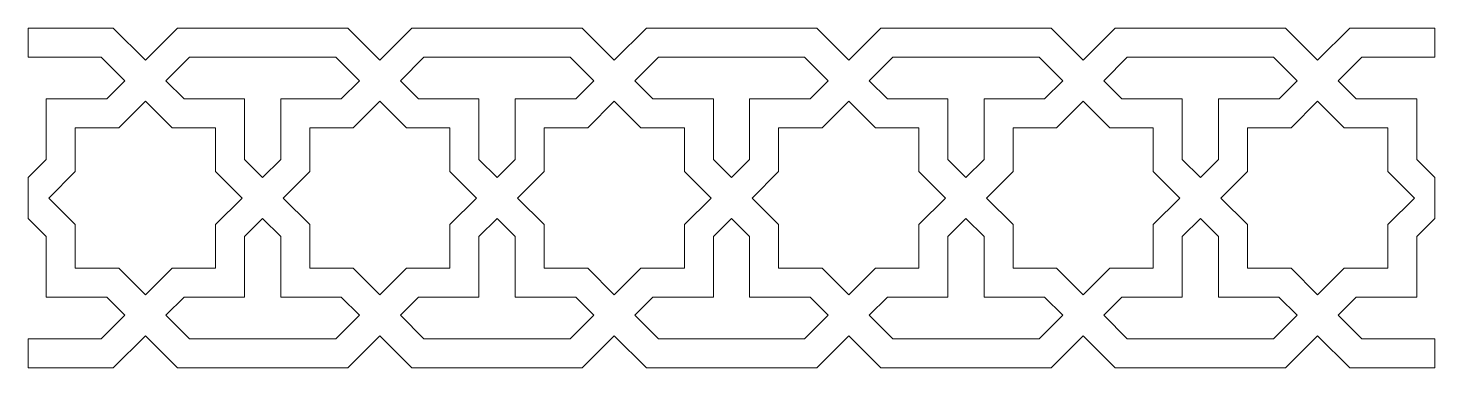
# Model space of a CAD drawing. Header units: inches. Extents: x 0.01 to 8.25, y -5.89 to -3.9.
import ezdxf

# ---------------------------------------------------------------- set-up
doc = ezdxf.new("R2010")
doc.units = ezdxf.units.IN
doc.header["$MEASUREMENT"] = 0
doc.layers.add('Layer 1', color=7, linetype='Continuous')

msp = doc.modelspace()

# ---------------------------------------------------------------- linework, layer by layer
at = {"layer": 'Layer 1', "lineweight": 0}
for points in [[(8.2497, -5.7197), (7.8211, -5.7197), (7.6829, -5.5815), (7.789, -5.4753), (8.1434, -5.4753), (8.1434, -5.1209), (8.2496, -5.0146), (8.2497, -5.0147), (8.2497, -4.7742), (8.2496, -4.7742), (8.1434, -4.6679), (8.1434, -4.3136), (7.789, -4.3136), (7.683, -4.2075), (7.8212, -4.0692), (8.2497, -4.0692), (8.2497, -3.8992), (7.7509, -3.8992), (7.5627, -4.0873), (7.3747, -3.8992), (6.3768, -3.8992), (6.1889, -4.0872), (6.0009, -3.8992), (5.0029, -3.8992), (4.8148, -4.0872), (4.6269, -3.8992), (3.6289, -3.8992), (3.4408, -4.0872), (3.2528, -3.8992), (2.2549, -3.8992), (2.0669, -4.0872), (1.8789, -3.8992), (0.8808, -3.8992), (0.6928, -4.0872), (0.5049, -3.8992), (0.0057, -3.8992), (0.0057, -4.0692), (0.4345, -4.0692), (0.5727, -4.2073), (0.4665, -4.3136), (0.1121, -4.3136), (0.1121, -4.6679), (0.0058, -4.7742), (0.0057, -4.7741), (0.0057, -5.0148), (0.0058, -5.0146), (0.1121, -5.1209), (0.1121, -5.4753), (0.4665, -5.4753), (0.5727, -5.5815), (0.4345, -5.7197), (0.0057, -5.7197), (0.0057, -5.8896), (0.5049, -5.8896), (0.6928, -5.7017), (0.8808, -5.8896), (1.8789, -5.8896), (2.0669, -5.7016), (2.2549, -5.8896), (3.2528, -5.8896), (3.4408, -5.7016), (3.6289, -5.8896), (4.6269, -5.8896), (4.8148, -5.7017), (5.0029, -5.8896), (6.0009, -5.8896), (6.1889, -5.7016), (6.3768, -5.8896), (7.3747, -5.8896), (7.5626, -5.7016), (7.7506, -5.8896), (8.2497, -5.8896), (8.2497, -5.7197)], [(0.9512, -4.0692), (1.8085, -4.0692), (1.9467, -4.2073), (1.8405, -4.3136), (1.4861, -4.3136), (1.4861, -4.6679), (1.3799, -4.7742), (1.2736, -4.6679), (1.2736, -4.3136), (0.9194, -4.3136), (0.8131, -4.2073), (0.9512, -4.0692)], [(2.3253, -4.0692), (3.1824, -4.0692), (3.3207, -4.2073), (3.2145, -4.3136), (2.8601, -4.3136), (2.8601, -4.6679), (2.7539, -4.7742), (2.6476, -4.6679), (2.6476, -4.3136), (2.2933, -4.3136), (2.1871, -4.2073), (2.3253, -4.0692)], [(3.6992, -4.0692), (4.5565, -4.0692), (4.6947, -4.2073), (4.5884, -4.3136), (4.2341, -4.3136), (4.2341, -4.6679), (4.1279, -4.7742), (4.0216, -4.6679), (4.0216, -4.3136), (3.6673, -4.3136), (3.561, -4.2073), (3.6992, -4.0692)], [(5.0732, -4.0692), (5.9305, -4.0692), (6.0687, -4.2073), (5.9625, -4.3136), (5.6082, -4.3136), (5.6082, -4.6679), (5.5019, -4.7742), (5.3955, -4.6679), (5.3955, -4.3136), (5.0414, -4.3136), (4.9351, -4.2073), (5.0732, -4.0692)], [(6.4473, -4.0692), (7.3042, -4.0692), (7.4426, -4.2075), (7.3365, -4.3136), (6.9821, -4.3136), (6.9821, -4.6679), (6.8758, -4.7742), (6.7696, -4.6679), (6.7696, -4.3136), (6.4153, -4.3136), (6.309, -4.2073), (6.4473, -4.0692)], [(0.5369, -5.3053), (0.2821, -5.3053), (0.2821, -5.0505), (0.1261, -4.8944), (0.2821, -4.7383), (0.2821, -4.4836), (0.5369, -4.4836), (0.6928, -4.3276), (0.8489, -4.4836), (1.1037, -4.4836), (1.1037, -4.7383), (1.2598, -4.8944), (1.1037, -5.0505), (1.1037, -5.3053), (0.8489, -5.3053), (0.6928, -5.4613), (0.5369, -5.3053)], [(1.9109, -5.3053), (1.6562, -5.3053), (1.6562, -5.0505), (1.5001, -4.8944), (1.6562, -4.7383), (1.6562, -4.4836), (1.9109, -4.4836), (2.0669, -4.3276), (2.2229, -4.4836), (2.4776, -4.4836), (2.4776, -4.7383), (2.6337, -4.8944), (2.4776, -5.0505), (2.4776, -5.3053), (2.2229, -5.3053), (2.0669, -5.4613), (1.9109, -5.3053)], [(3.2849, -5.3053), (3.0301, -5.3053), (3.0301, -5.0505), (2.8741, -4.8944), (3.0301, -4.7383), (3.0301, -4.4836), (3.2849, -4.4836), (3.4408, -4.3276), (3.5968, -4.4836), (3.8516, -4.4836), (3.8516, -4.7383), (4.0077, -4.8944), (3.8516, -5.0505), (3.8516, -5.3053), (3.5968, -5.3053), (3.4408, -5.4613), (3.2849, -5.3053)], [(4.6588, -5.3053), (4.4041, -5.3053), (4.4041, -5.0505), (4.248, -4.8944), (4.4041, -4.7383), (4.4041, -4.4836), (4.6588, -4.4836), (4.8148, -4.3276), (4.9709, -4.4836), (5.2256, -4.4836), (5.2256, -4.7383), (5.3817, -4.8944), (5.2256, -5.0505), (5.2256, -5.3053), (4.9709, -5.3053), (4.8148, -5.4613), (4.6588, -5.3053)], [(6.0328, -5.3053), (5.7781, -5.3053), (5.7781, -5.0505), (5.6221, -4.8944), (5.7781, -4.7383), (5.7781, -4.4836), (6.0328, -4.4836), (6.1889, -4.3276), (6.3449, -4.4836), (6.5996, -4.4836), (6.5996, -4.7383), (6.7557, -4.8945), (6.5996, -5.0505), (6.5996, -5.3053), (6.3449, -5.3053), (6.1889, -5.4613), (6.0328, -5.3053)], [(7.4066, -5.3053), (7.1519, -5.3053), (7.1519, -5.0505), (6.996, -4.8945), (7.1521, -4.7383), (7.1521, -4.4836), (7.4068, -4.4836), (7.5627, -4.3277), (7.7187, -4.4836), (7.9734, -4.4836), (7.9734, -4.7383), (8.1295, -4.8944), (7.9734, -5.0505), (7.9734, -5.3053), (7.7187, -5.3053), (7.5626, -5.4613), (7.4066, -5.3053)], [(1.8085, -5.7197), (0.9512, -5.7197), (0.8131, -5.5815), (0.9194, -5.4753), (1.2736, -5.4753), (1.2736, -5.1209), (1.3799, -5.0146), (1.4861, -5.1209), (1.4861, -5.4753), (1.8405, -5.4753), (1.9467, -5.5815), (1.8085, -5.7197)], [(3.1824, -5.7197), (2.3253, -5.7197), (2.1871, -5.5815), (2.2933, -5.4753), (2.6476, -5.4753), (2.6476, -5.1209), (2.7539, -5.0146), (2.8601, -5.1209), (2.8601, -5.4753), (3.2145, -5.4753), (3.3207, -5.5815), (3.1824, -5.7197)], [(4.5565, -5.7197), (3.6992, -5.7197), (3.561, -5.5815), (3.6673, -5.4753), (4.0216, -5.4753), (4.0216, -5.1209), (4.1279, -5.0146), (4.2341, -5.1209), (4.2341, -5.4753), (4.5884, -5.4753), (4.6947, -5.5815), (4.5565, -5.7197)], [(5.9305, -5.7197), (5.0732, -5.7197), (4.9351, -5.5815), (5.0414, -5.4753), (5.3955, -5.4753), (5.3955, -5.1209), (5.5019, -5.0146), (5.6082, -5.1209), (5.6082, -5.4753), (5.9625, -5.4753), (6.0687, -5.5815), (5.9305, -5.7197)], [(7.3042, -5.7197), (6.4473, -5.7197), (6.309, -5.5815), (6.4153, -5.4753), (6.7696, -5.4753), (6.7696, -5.1209), (6.8758, -5.0147), (6.982, -5.1209), (6.982, -5.4753), (7.3362, -5.4753), (7.4425, -5.5815), (7.3042, -5.7197)]]:
    msp.add_lwpolyline(points, dxfattribs=at)

doc.saveas('drawing.dxf')
